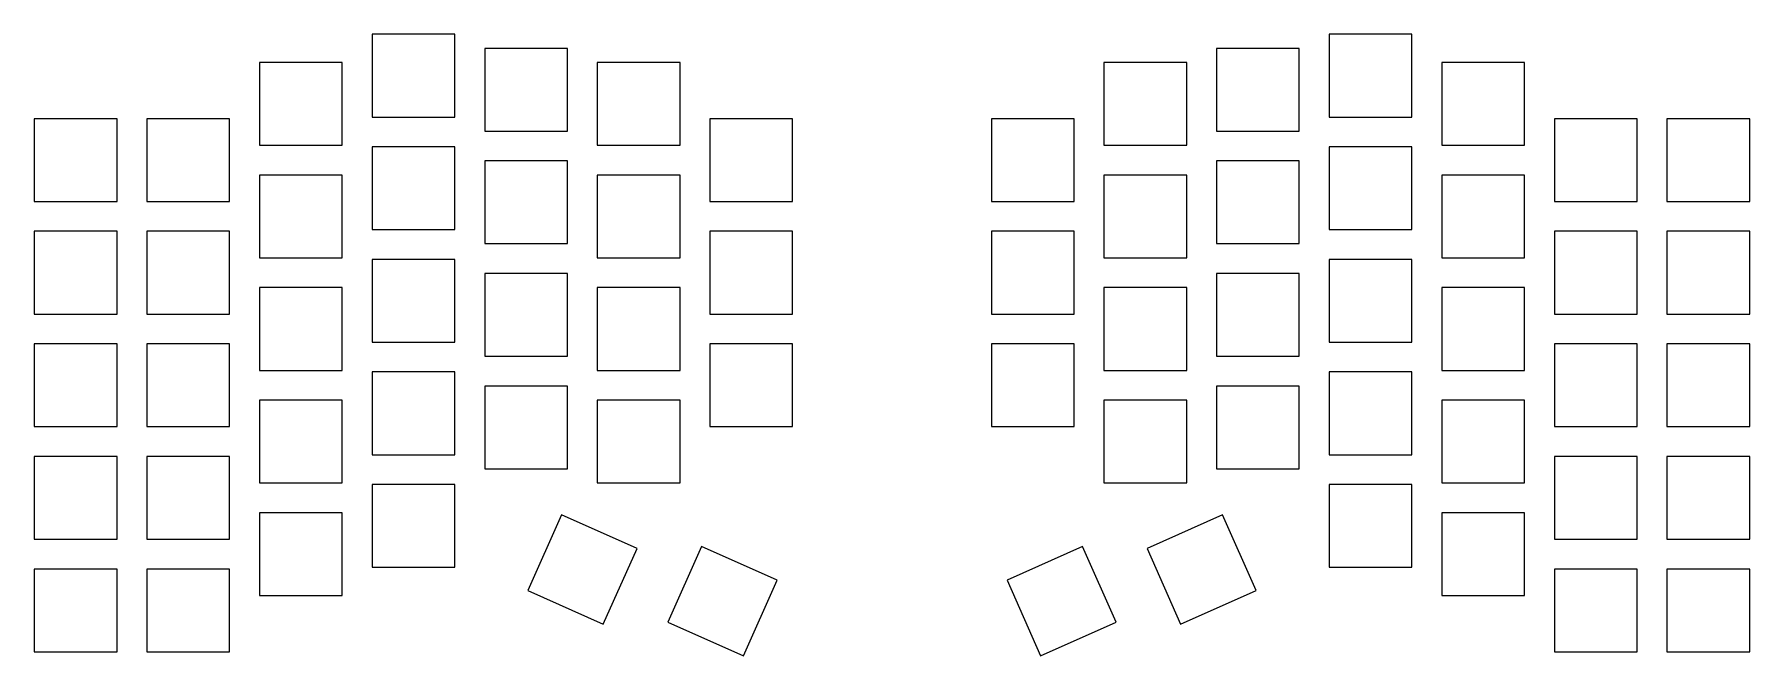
# Model space of a CAD drawing. Header units: millimetres. Extents: x 73 to 363, y -188 to -83.
import ezdxf

# ---------------------------------------------------------------- set-up
doc = ezdxf.new("R2010")
doc.units = ezdxf.units.MM

msp = doc.modelspace()

# ---------------------------------------------------------------- linework, layer by layer
at = {"linetype": 'CONTINUOUS'}
for p, q in [((144.15, -82.51), (130.15, -82.51)), ((130.15, -82.51), (130.15, -96.51)), ((144.15, -96.51), (144.15, -82.51)), ((306.07, -82.51), (292.07, -82.51)), ((292.07, -82.51), (292.07, -96.51)), ((306.07, -96.51), (306.07, -82.51)), ((163.2, -84.89), (149.2, -84.89)), ((149.2, -84.89), (149.2, -98.89)), ((163.2, -98.89), (163.2, -84.89)), ((287.02, -84.89), (273.02, -84.89)), ((273.02, -84.89), (273.02, -98.89)), ((287.02, -98.89), (287.02, -84.89)), ((125.1, -87.28), (111.1, -87.28)), ((111.1, -87.28), (111.1, -101.28)), ((125.1, -101.28), (125.1, -87.28)), ((182.25, -87.28), (168.25, -87.28)), ((168.25, -87.28), (168.25, -101.28)), ((182.25, -101.28), (182.25, -87.28)), ((267.98, -87.28), (253.97, -87.28)), ((253.97, -87.28), (253.97, -101.28)), ((267.98, -101.28), (267.98, -87.28)), ((325.12, -87.28), (311.12, -87.28)), ((311.12, -87.28), (311.12, -101.28)), ((325.12, -101.28), (325.12, -87.28)), ((87, -96.8), (73, -96.8)), ((73, -96.8), (73, -110.8)), ((87, -110.8), (87, -96.8)), ((106.05, -96.8), (92.05, -96.8)), ((92.05, -96.8), (92.05, -110.8)), ((106.05, -110.8), (106.05, -96.8)), ((130.15, -96.51), (144.15, -96.51)), ((201.3, -96.8), (187.3, -96.8)), ((187.3, -96.8), (187.3, -110.8)), ((201.3, -110.8), (201.3, -96.8)), ((248.93, -96.8), (234.93, -96.8)), ((234.93, -96.8), (234.93, -110.8)), ((248.93, -110.8), (248.93, -96.8)), ((292.07, -96.51), (306.07, -96.51)), ((344.18, -96.8), (330.18, -96.8)), ((330.18, -96.8), (330.18, -110.8)), ((344.18, -110.8), (344.18, -96.8)), ((363.23, -96.8), (349.23, -96.8)), ((349.23, -96.8), (349.23, -110.8)), ((363.23, -110.8), (363.23, -96.8)), ((111.1, -101.28), (125.1, -101.28)), ((144.15, -101.56), (130.15, -101.56)), ((130.15, -101.56), (130.15, -115.56)), ((144.15, -115.56), (144.15, -101.56)), ((149.2, -98.89), (163.2, -98.89)), ((168.25, -101.28), (182.25, -101.28)), ((253.97, -101.28), (267.98, -101.28)), ((273.02, -98.89), (287.02, -98.89)), ((306.07, -101.56), (292.07, -101.56)), ((292.07, -101.56), (292.07, -115.56)), ((306.07, -115.56), (306.07, -101.56)), ((311.12, -101.28), (325.12, -101.28)), ((163.2, -103.94), (149.2, -103.94)), ((149.2, -103.94), (149.2, -117.94)), ((163.2, -117.94), (163.2, -103.94)), ((287.02, -103.94), (273.02, -103.94)), ((273.02, -103.94), (273.02, -117.94)), ((287.02, -117.94), (287.02, -103.94)), ((125.1, -106.33), (111.1, -106.33)), ((111.1, -106.33), (111.1, -120.33)), ((125.1, -120.33), (125.1, -106.33)), ((182.25, -106.33), (168.25, -106.33)), ((168.25, -106.33), (168.25, -120.33)), ((182.25, -120.33), (182.25, -106.33)), ((267.98, -106.33), (253.97, -106.33)), ((253.97, -106.33), (253.97, -120.33)), ((267.98, -120.33), (267.98, -106.33)), ((325.12, -106.33), (311.12, -106.33)), ((311.12, -106.33), (311.12, -120.33)), ((325.12, -120.33), (325.12, -106.33)), ((73, -110.8), (87, -110.8)), ((92.05, -110.8), (106.05, -110.8)), ((187.3, -110.8), (201.3, -110.8)), ((234.93, -110.8), (248.93, -110.8)), ((330.18, -110.8), (344.18, -110.8)), ((349.23, -110.8), (363.23, -110.8)), ((87, -115.85), (73, -115.85)), ((73, -115.85), (73, -129.85)), ((87, -129.85), (87, -115.85)), ((106.05, -115.85), (92.05, -115.85)), ((92.05, -115.85), (92.05, -129.85)), ((106.05, -129.85), (106.05, -115.85)), ((130.15, -115.56), (144.15, -115.56)), ((201.3, -115.85), (187.3, -115.85)), ((187.3, -115.85), (187.3, -129.85)), ((201.3, -129.85), (201.3, -115.85)), ((248.93, -115.85), (234.93, -115.85)), ((234.93, -115.85), (234.93, -129.85)), ((248.93, -129.85), (248.93, -115.85)), ((292.07, -115.56), (306.07, -115.56)), ((344.18, -115.85), (330.18, -115.85)), ((330.18, -115.85), (330.18, -129.85)), ((344.18, -129.85), (344.18, -115.85)), ((363.23, -115.85), (349.23, -115.85)), ((349.23, -115.85), (349.23, -129.85)), ((363.23, -129.85), (363.23, -115.85)), ((149.2, -117.94), (163.2, -117.94)), ((273.02, -117.94), (287.02, -117.94)), ((111.1, -120.33), (125.1, -120.33)), ((144.15, -120.61), (130.15, -120.61)), ((130.15, -120.61), (130.15, -134.61)), ((144.15, -134.61), (144.15, -120.61)), ((168.25, -120.33), (182.25, -120.33)), ((253.97, -120.33), (267.98, -120.33)), ((306.07, -120.61), (292.07, -120.61)), ((292.07, -120.61), (292.07, -134.61)), ((306.07, -134.61), (306.07, -120.61)), ((311.12, -120.33), (325.12, -120.33)), ((163.2, -122.99), (149.2, -122.99)), ((149.2, -122.99), (149.2, -136.99)), ((163.2, -136.99), (163.2, -122.99)), ((287.02, -122.99), (273.02, -122.99)), ((273.02, -122.99), (273.02, -136.99)), ((287.02, -136.99), (287.02, -122.99)), ((125.1, -125.38), (111.1, -125.38)), ((111.1, -125.38), (111.1, -139.38)), ((125.1, -139.38), (125.1, -125.38)), ((182.25, -125.38), (168.25, -125.38)), ((168.25, -125.38), (168.25, -139.38)), ((182.25, -139.38), (182.25, -125.38)), ((267.98, -125.38), (253.97, -125.38)), ((253.97, -125.38), (253.97, -139.38)), ((267.98, -139.38), (267.98, -125.38)), ((325.12, -125.38), (311.12, -125.38)), ((311.12, -125.38), (311.12, -139.38)), ((325.12, -139.38), (325.12, -125.38)), ((73, -129.85), (87, -129.85)), ((92.05, -129.85), (106.05, -129.85)), ((187.3, -129.85), (201.3, -129.85)), ((234.93, -129.85), (248.93, -129.85)), ((330.18, -129.85), (344.18, -129.85)), ((349.23, -129.85), (363.23, -129.85)), ((87, -134.9), (73, -134.9)), ((73, -134.9), (73, -148.9)), ((87, -148.9), (87, -134.9)), ((106.05, -134.9), (92.05, -134.9)), ((92.05, -134.9), (92.05, -148.9)), ((106.05, -148.9), (106.05, -134.9)), ((130.15, -134.61), (144.15, -134.61)), ((201.3, -134.9), (187.3, -134.9)), ((187.3, -134.9), (187.3, -148.9)), ((201.3, -148.9), (201.3, -134.9)), ((248.93, -134.9), (234.93, -134.9)), ((234.93, -134.9), (234.93, -148.9)), ((248.93, -148.9), (248.93, -134.9)), ((292.07, -134.61), (306.07, -134.61)), ((344.18, -134.9), (330.18, -134.9)), ((330.18, -134.9), (330.18, -148.9)), ((344.18, -148.9), (344.18, -134.9)), ((363.23, -134.9), (349.23, -134.9)), ((349.23, -134.9), (349.23, -148.9)), ((363.23, -148.9), (363.23, -134.9)), ((149.2, -136.99), (163.2, -136.99)), ((273.02, -136.99), (287.02, -136.99)), ((111.1, -139.38), (125.1, -139.38)), ((144.15, -139.66), (130.15, -139.66)), ((130.15, -139.66), (130.15, -153.66)), ((144.15, -153.66), (144.15, -139.66)), ((163.2, -142.04), (149.2, -142.04)), ((149.2, -142.04), (149.2, -156.04)), ((163.2, -156.04), (163.2, -142.04)), ((168.25, -139.38), (182.25, -139.38)), ((253.97, -139.38), (267.98, -139.38)), ((287.02, -142.04), (273.02, -142.04)), ((273.02, -142.04), (273.02, -156.04)), ((287.02, -156.04), (287.02, -142.04)), ((306.07, -139.66), (292.07, -139.66)), ((292.07, -139.66), (292.07, -153.66)), ((306.07, -153.66), (306.07, -139.66)), ((311.12, -139.38), (325.12, -139.38)), ((125.1, -144.43), (111.1, -144.43)), ((111.1, -144.43), (111.1, -158.43)), ((125.1, -158.43), (125.1, -144.43)), ((182.25, -144.43), (168.25, -144.43)), ((168.25, -144.43), (168.25, -158.43)), ((182.25, -158.43), (182.25, -144.43)), ((267.98, -144.43), (253.97, -144.43)), ((253.97, -144.43), (253.97, -158.43)), ((267.98, -158.43), (267.98, -144.43)), ((325.12, -144.43), (311.12, -144.43)), ((311.12, -144.43), (311.12, -158.43)), ((325.12, -158.43), (325.12, -144.43)), ((73, -148.9), (87, -148.9)), ((92.05, -148.9), (106.05, -148.9)), ((187.3, -148.9), (201.3, -148.9)), ((234.93, -148.9), (248.93, -148.9)), ((330.18, -148.9), (344.18, -148.9)), ((349.23, -148.9), (363.23, -148.9)), ((130.15, -153.66), (144.15, -153.66)), ((292.07, -153.66), (306.07, -153.66)), ((87, -153.95), (73, -153.95)), ((73, -153.95), (73, -167.95)), ((87, -167.95), (87, -153.95)), ((106.05, -153.95), (92.05, -153.95)), ((92.05, -153.95), (92.05, -167.95)), ((106.05, -167.95), (106.05, -153.95)), ((149.2, -156.04), (163.2, -156.04)), ((273.02, -156.04), (287.02, -156.04)), ((344.18, -153.95), (330.18, -153.95)), ((330.18, -153.95), (330.18, -167.95)), ((344.18, -167.95), (344.18, -153.95)), ((363.23, -153.95), (349.23, -153.95)), ((349.23, -153.95), (349.23, -167.95)), ((363.23, -167.95), (363.23, -153.95)), ((111.1, -158.43), (125.1, -158.43)), ((144.15, -158.71), (130.15, -158.71)), ((130.15, -158.71), (130.15, -172.71)), ((144.15, -172.71), (144.15, -158.71)), ((168.25, -158.43), (182.25, -158.43)), ((253.97, -158.43), (267.98, -158.43)), ((306.07, -158.71), (292.07, -158.71)), ((292.07, -158.71), (292.07, -172.71)), ((306.07, -172.71), (306.07, -158.71)), ((311.12, -158.43), (325.12, -158.43)), ((125.1, -163.47), (111.1, -163.47)), ((111.1, -163.47), (111.1, -177.47)), ((125.1, -177.47), (125.1, -163.47)), ((162.18, -163.85), (156.48, -176.64)), ((174.97, -169.55), (162.18, -163.85)), ((274.05, -163.85), (261.26, -169.55)), ((279.74, -176.64), (274.05, -163.85)), ((325.12, -163.47), (311.12, -163.47)), ((311.12, -163.47), (311.12, -177.47)), ((325.12, -177.47), (325.12, -163.47)), ((73, -167.95), (87, -167.95)), ((92.05, -167.95), (106.05, -167.95)), ((330.18, -167.95), (344.18, -167.95)), ((349.23, -167.95), (363.23, -167.95)), ((169.27, -182.34), (174.97, -169.55)), ((185.87, -169.19), (180.17, -181.98)), ((198.66, -174.88), (185.87, -169.19)), ((250.36, -169.19), (237.57, -174.88)), ((256.05, -181.98), (250.36, -169.19)), ((261.26, -169.55), (266.95, -182.34)), ((87, -173), (73, -173)), ((73, -173), (73, -187)), ((87, -187), (87, -173)), ((106.05, -173), (92.05, -173)), ((92.05, -173), (92.05, -187)), ((106.05, -187), (106.05, -173)), ((130.15, -172.71), (144.15, -172.71)), ((292.07, -172.71), (306.07, -172.71)), ((344.18, -173), (330.18, -173)), ((330.18, -173), (330.18, -187)), ((344.18, -187), (344.18, -173)), ((363.23, -173), (349.23, -173)), ((349.23, -173), (349.23, -187)), ((363.23, -187), (363.23, -173)), ((156.48, -176.64), (169.27, -182.34)), ((192.96, -187.67), (198.66, -174.88)), ((237.57, -174.88), (243.26, -187.67)), ((266.95, -182.34), (279.74, -176.64)), ((111.1, -177.47), (125.1, -177.47)), ((311.12, -177.47), (325.12, -177.47)), ((180.17, -181.98), (192.96, -187.67)), ((243.26, -187.67), (256.05, -181.98)), ((73, -187), (87, -187)), ((92.05, -187), (106.05, -187)), ((330.18, -187), (344.18, -187)), ((349.23, -187), (363.23, -187))]:
    msp.add_line(p, q, dxfattribs=at)

doc.saveas('drawing.dxf')
